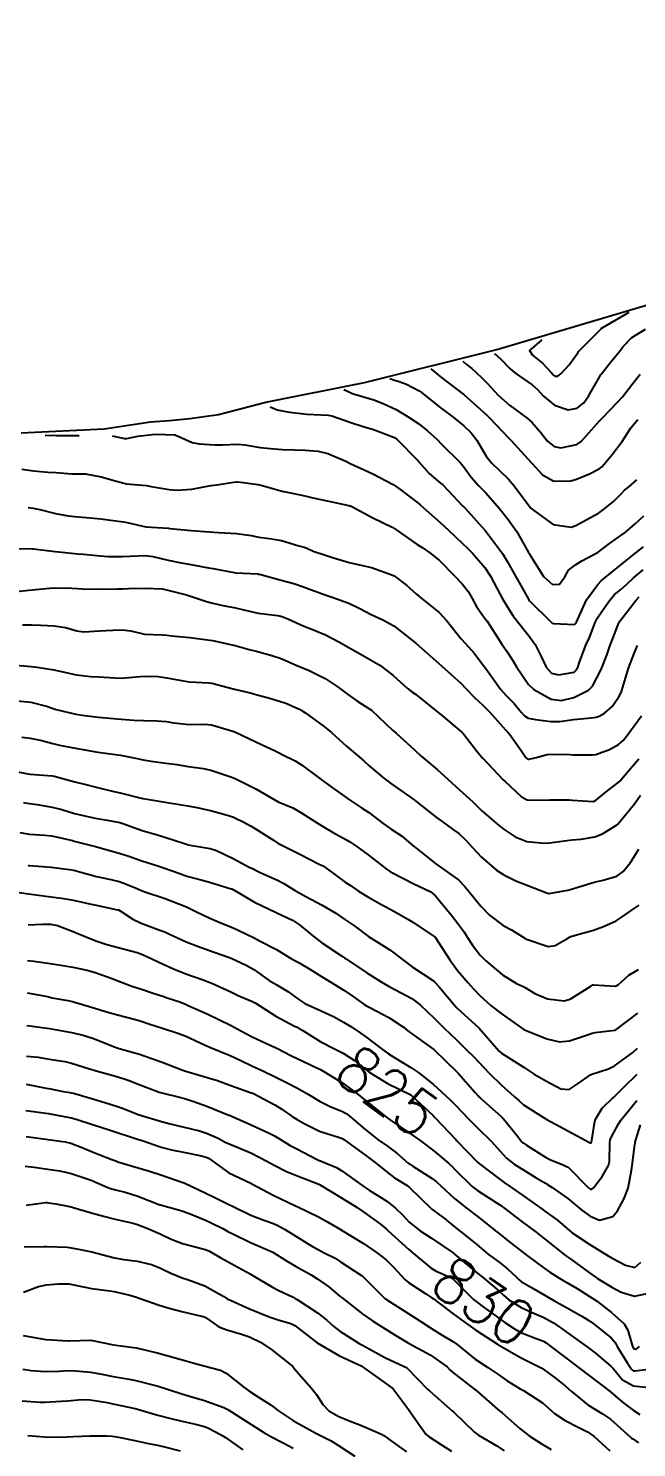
# Model space of a CAD drawing. Header units: metres. Extents: x 307586 to 320046, y 7427249 to 7434250.
# Drawn here: x 319662.3 to 319716, y 7429414.4 to 7429539.9 of the extents above; entities that cross this region are included whole.
import ezdxf
from ezdxf.enums import TextEntityAlignment as Align

# ---------------------------------------------------------------- set-up
doc = ezdxf.new("R2010")
doc.units = ezdxf.units.M
doc.header["$MEASUREMENT"] = 0
for name, color, linetype in [('Area', 45, 'Continuous'), ('Cotas', 45, 'Continuous'), ('Curvas de Nivel 1m', 11, 'Continuous'), ('Curvas de Nivel 5m', 15, 'Continuous')]:
    doc.layers.add(name, color=color, linetype=linetype)
doc.styles.add('Style-STANDARD', font='STANDARD.shx')

msp = doc.modelspace()

# ---------------------------------------------------------------- linework, layer by layer
at = {"layer": 'Area'}
msp.add_polyline3d([(319661.62, 7429504.12, 813.03), (319668.94, 7429504.48, 812.12), (319673.05, 7429505.1, 811.64), (319674.74, 7429505.21, 811.82), (319676.52, 7429505.4, 811.81), (319679.06, 7429505.76, 811.74), (319683.25, 7429506.86, 811.16), (319691.96, 7429508.6, 810.15), (319703.68, 7429511.49, 809.26), (319725.24, 7429517.89, 807.63), (319732.16, 7429519.89, 813.95), (319733.04, 7429520, 812.8), (319738.05, 7429521.46, 820.71), (319751.46, 7429525.53, 804.15), (319760.11, 7429528.09, 817.23), (319779.22, 7429533.35, 817.67), (319781.41, 7429533.84, 821.92), (319784.5, 7429534.85, 822.72), (319789.74, 7429536.24, 823.28), (319794.22, 7429537.66, 824.48), (319801.5, 7429539.91, 815.87)], dxfattribs=at)
at = {"layer": 'Curvas de Nivel 1m', "flags": 128}
for points, elevation in [([(319707.65, 7429512.35), (319706.57, 7429511.43), (319706.83, 7429511.01), (319707.71, 7429510.3), (319708.53, 7429509.4), (319708.66, 7429509.25), (319708.81, 7429509.15), (319709.05, 7429509.15), (319709.36, 7429509.39), (319710.07, 7429510.14), (319710.84, 7429511.22), (319710.9, 7429511.32), (319710.95, 7429511.38), (319712.86, 7429513.31), (319712.88, 7429513.33), (319712.9, 7429513.35), (319713.04, 7429513.44), (319715.36, 7429514.82)], 804), ([(319697.83, 7429509.79), (319698.16, 7429509.53), (319698.52, 7429509.23), (319698.81, 7429509), (319700.79, 7429507.5), (319702.77, 7429505.72), (319703.03, 7429505.47), (319704.74, 7429503.65), (319704.93, 7429503.45), (319706.71, 7429501.51), (319706.78, 7429501.43), (319707.72, 7429500.43), (319708.7, 7429499.85), (319710.2, 7429499.88), (319710.7, 7429500.03), (319711.87, 7429500.52), (319712.72, 7429500.94), (319712.95, 7429501.12), (319713.17, 7429501.35), (319713.86, 7429502.21), (319714.71, 7429503.33), (319714.72, 7429503.35), (319714.74, 7429503.38), (319715.51, 7429504.57), (319716.13, 7429505.32)], 807), ([(319700.65, 7429510.46), (319700.97, 7429510.21), (319701.46, 7429509.81), (319701.85, 7429509.48), (319702.35, 7429509.01), (319702.8, 7429508.52), (319703.78, 7429507.46), (319704.78, 7429506.59), (319706.35, 7429505.43), (319706.76, 7429505.08), (319707.52, 7429504.19), (319708.15, 7429503.41), (319708.74, 7429502.93), (319709.33, 7429502.8), (319710.74, 7429503.1), (319711.13, 7429503.37), (319712.76, 7429505.18), (319712.84, 7429505.27), (319712.9, 7429505.35), (319713.81, 7429506.3), (319714.79, 7429507.33), (319715.66, 7429508.47), (319716.34, 7429509.31)], 806), ([(319694.2, 7429508.93), (319694.52, 7429508.81), (319695.03, 7429508.68), (319695.69, 7429508.45), (319696.8, 7429507.85), (319696.97, 7429507.72), (319697.18, 7429507.54), (319698.77, 7429506.3), (319699.82, 7429505.51), (319700.76, 7429504.76), (319701.4, 7429504.14), (319701.89, 7429503.48), (319702.72, 7429502.07), (319703.2, 7429501.47), (319704.7, 7429500.03), (319705.21, 7429499.44), (319706.67, 7429497.47), (319706.69, 7429497.45), (319706.71, 7429497.43), (319708.65, 7429496.01), (319710.25, 7429495.78), (319710.65, 7429495.93), (319711.58, 7429496.45), (319712.67, 7429497.04), (319712.86, 7429497.16), (319713.11, 7429497.35), (319713.97, 7429498.05), (319714.69, 7429498.77), (319714.97, 7429499.05), (319715.31, 7429499.32), (319716.04, 7429499.98)], 808), ([(319690.13, 7429507.96), (319690.84, 7429507.64), (319690.89, 7429507.62), (319692.78, 7429507.05), (319693.62, 7429506.74), (319694.77, 7429506.19), (319695.82, 7429505.56), (319696.76, 7429504.92), (319697.53, 7429504.32), (319698.39, 7429503.53), (319698.74, 7429503.16), (319700.42, 7429501.5), (319700.71, 7429501.15), (319701.41, 7429500.2), (319702.05, 7429499.48), (319702.38, 7429499.16), (319702.69, 7429498.84), (319703.87, 7429497.46), (319704.66, 7429496.48), (319705.41, 7429495.44), (319706.45, 7429493.61), (319706.55, 7429493.43), (319706.62, 7429493.31), (319707.8, 7429491.41), (319708.59, 7429490.73), (319709.22, 7429490.76), (319709.69, 7429491.39), (319710.02, 7429491.97), (319710.61, 7429492.46), (319711.18, 7429492.8), (319712.24, 7429493.36), (319712.63, 7429493.59), (319713.63, 7429494.34), (319714.64, 7429495.06), (319715.01, 7429495.33), (319715.9, 7429496.08), (319716.67, 7429496.79)], 809), ([(319663.74, 7429503.94), (319664.74, 7429503.89), (319664.78, 7429503.89), (319666.74, 7429503.91)], 811), ([(319669.66, 7429503.87), (319670.74, 7429503.63), (319670.96, 7429503.63), (319671.93, 7429503.84), (319673.49, 7429504.01), (319675.19, 7429503.95), (319675.56, 7429503.8), (319676.74, 7429503.27), (319677.34, 7429503.17), (319678.73, 7429503.07), (319679.42, 7429503.07), (319680.73, 7429503.14), (319681.39, 7429503.07), (319682.73, 7429502.84), (319683.67, 7429502.76), (319684.73, 7429502.67), (319685.78, 7429502.63), (319686.73, 7429502.61), (319687.87, 7429502.51), (319688.72, 7429502.3), (319690.31, 7429501.62), (319690.71, 7429501.41), (319691.95, 7429500.85), (319692.7, 7429500.52), (319694.49, 7429499.57), (319694.69, 7429499.44), (319695.1, 7429499.15), (319696.68, 7429497.95), (319696.9, 7429497.77), (319697.16, 7429497.54), (319698.65, 7429496.2), (319699.39, 7429495.51), (319700.63, 7429494.35), (319701.07, 7429493.93), (319701.51, 7429493.49), (319702.6, 7429492.22), (319703.11, 7429491.46), (319703.7, 7429490.34), (319704.16, 7429489.45), (319704.57, 7429488.76), (319705.09, 7429487.97), (319705.49, 7429487.44), (319706.53, 7429486.16), (319707.07, 7429485.41), (319707.58, 7429484.34), (319708.02, 7429483.4), (319708.5, 7429482.88), (319709.16, 7429482.73), (319710.5, 7429482.96), (319710.72, 7429483.16), (319710.83, 7429483.38), (319710.99, 7429483.86), (319711.55, 7429485.36), (319711.85, 7429486.04), (319712.36, 7429487.35), (319712.56, 7429487.76), (319713.21, 7429488.7), (319713.65, 7429489.34), (319714.08, 7429489.83), (319714.59, 7429490.24), (319715.17, 7429490.74), (319715.74, 7429491.31), (319716.61, 7429492.01)], 811), ([(319661.66, 7429500.93), (319662.7, 7429500.78), (319663.98, 7429500.66), (319664.7, 7429500.61), (319666.09, 7429500.52), (319666.7, 7429500.52), (319667.3, 7429500.5), (319668.7, 7429500.25), (319670.03, 7429499.87), (319670.69, 7429499.68), (319670.92, 7429499.63), (319672.69, 7429499.46), (319673.12, 7429499.4), (319674.69, 7429499.13), (319675.42, 7429499.07), (319676.69, 7429499.15), (319678.38, 7429499.46), (319678.69, 7429499.51), (319678.91, 7429499.54), (319680.21, 7429499.74), (319680.63, 7429499.81), (319680.69, 7429499.8), (319680.75, 7429499.8), (319681.26, 7429499.73), (319682.53, 7429499.55), (319682.69, 7429499.52), (319682.93, 7429499.46), (319684.69, 7429498.97), (319685.58, 7429498.79), (319686.68, 7429498.56), (319687.4, 7429498.38), (319688.68, 7429498.12), (319690.59, 7429497.7), (319690.67, 7429497.68), (319690.72, 7429497.67), (319690.84, 7429497.62), (319692.66, 7429496.64), (319694.47, 7429495.75), (319694.64, 7429495.64), (319694.75, 7429495.57), (319696.63, 7429494.26), (319697.06, 7429493.98), (319697.75, 7429493.53), (319698.61, 7429492.85), (319699.91, 7429491.51), (319700.59, 7429490.77), (319701.16, 7429490.07), (319701.48, 7429489.49), (319701.86, 7429488.77), (319702.56, 7429487.81), (319702.8, 7429487.47), (319703.28, 7429486.73), (319704.1, 7429485.45), (319704.52, 7429484.84), (319705.07, 7429484), (319705.42, 7429483.44), (319706.48, 7429481.88), (319706.95, 7429481.42), (319708.46, 7429480.58), (319709.38, 7429480.47), (319710.47, 7429480.72), (319711.78, 7429481.36), (319712.13, 7429481.71), (319712.49, 7429482.39), (319712.82, 7429483.03), (319712.96, 7429483.35), (319713.39, 7429484.47), (319713.7, 7429485.34), (319713.93, 7429485.94), (319714.47, 7429487.33), (319714.5, 7429487.38), (319714.55, 7429487.46), (319715.96, 7429489.31), (319716.26, 7429489.63)], 812), ([(319662.24, 7429497.54), (319662.66, 7429497.46), (319663.26, 7429497.35), (319664.65, 7429497), (319665.78, 7429496.79), (319666.65, 7429496.7), (319667.38, 7429496.63), (319668.65, 7429496.52), (319670.18, 7429496.33), (319670.65, 7429496.25), (319670.98, 7429496.19), (319672.64, 7429495.83), (319674.64, 7429495.69), (319674.77, 7429495.68), (319676.64, 7429495.5), (319678.27, 7429495.39), (319678.64, 7429495.35), (319679.09, 7429495.31), (319680.64, 7429495.24), (319681.96, 7429495.04), (319682.63, 7429494.91), (319683.56, 7429494.78), (319684.63, 7429494.6), (319686.16, 7429494.14), (319686.63, 7429494.01), (319686.88, 7429493.92), (319687.44, 7429493.66), (319688.62, 7429493.27), (319689.15, 7429493.1), (319690.61, 7429492.66), (319691.8, 7429492.4), (319692.6, 7429492.22), (319694.39, 7429491.57), (319694.59, 7429491.47), (319695.69, 7429490.67), (319696.58, 7429489.87), (319696.75, 7429489.71), (319696.96, 7429489.54), (319698.56, 7429488.23), (319699.24, 7429487.51), (319700.53, 7429485.92), (319700.9, 7429485.49), (319701.66, 7429484.63), (319702.5, 7429483.56), (319702.56, 7429483.47), (319702.69, 7429483.28), (319703.99, 7429481.45), (319704.47, 7429480.92), (319705.2, 7429480.18), (319705.82, 7429479.43), (319706.11, 7429479.09), (319706.45, 7429478.88), (319707.08, 7429478.78), (319708.45, 7429478.61), (319709.25, 7429478.59), (319710.45, 7429478.78), (319712.02, 7429478.93), (319712.45, 7429478.97), (319712.73, 7429479.06), (319713.18, 7429479.34), (319713.87, 7429479.93), (319714.47, 7429480.78), (319714.66, 7429481.15), (319714.72, 7429481.33), (319714.8, 7429481.64), (319715.32, 7429483.32), (319715.82, 7429484.61), (319716.1, 7429485.31)], 813), ([(319660.69, 7429493.91), (319662.62, 7429493.88), (319662.7, 7429493.87), (319664.62, 7429493.65), (319664.93, 7429493.62), (319666.62, 7429493.44), (319667.12, 7429493.39), (319668.61, 7429493.24), (319669.3, 7429493.19), (319670.61, 7429493.19), (319671.23, 7429493.23), (319672.61, 7429493.27), (319673.26, 7429493.18), (319674.61, 7429492.87), (319675.77, 7429492.64), (319676.6, 7429492.48), (319678.17, 7429492.2), (319678.6, 7429492.12), (319680.59, 7429491.74), (319682.53, 7429491.65), (319682.59, 7429491.64), (319682.68, 7429491.62), (319684.59, 7429491.11), (319685.72, 7429490.81), (319686.58, 7429490.52), (319687.2, 7429490.28), (319688.57, 7429489.78), (319689.01, 7429489.64), (319690.57, 7429489.07), (319691.55, 7429488.59), (319692.56, 7429488.05), (319693.59, 7429487.58), (319694.55, 7429487.07), (319696.52, 7429485.54), (319698.51, 7429483.77), (319698.79, 7429483.52), (319700.48, 7429481.98), (319700.96, 7429481.49), (319701.7, 7429480.72), (319702.46, 7429480.01), (319703.01, 7429479.46), (319704.44, 7429477.87), (319704.64, 7429477.65), (319704.82, 7429477.44), (319705.82, 7429476.02), (319706.22, 7429475.42), (319706.31, 7429475.33), (319706.4, 7429475.28), (319706.54, 7429475.28), (319707.14, 7429475.41), (319708.12, 7429475.69), (319708.41, 7429475.72), (319710.12, 7429475.67), (319710.41, 7429475.66), (319712.12, 7429475.64), (319712.41, 7429475.69), (319713.64, 7429476.12), (319714.42, 7429476.55), (319714.83, 7429476.93), (319715.16, 7429477.32), (319716.45, 7429479.1)], 814), ([(319661.72, 7429487.14), (319662.53, 7429487.14), (319663.36, 7429487.12), (319664.53, 7429487.06), (319665.54, 7429486.92), (319666.53, 7429486.63), (319667.16, 7429486.53), (319668.53, 7429486.61), (319669.71, 7429486.69), (319670.53, 7429486.72), (319671.3, 7429486.61), (319672.53, 7429486.33), (319674.08, 7429486.26), (319674.53, 7429486.23), (319674.91, 7429486.19), (319676.53, 7429486.04), (319678.52, 7429485.76), (319680.52, 7429485.32), (319681.78, 7429484.98), (319682.51, 7429484.79), (319683.77, 7429484.44), (319684.51, 7429484.2), (319684.87, 7429484.05), (319685.73, 7429483.67), (319686.5, 7429483.35), (319687.02, 7429483.13), (319688.48, 7429482.39), (319689.65, 7429481.63), (319690.47, 7429481.02), (319691.29, 7429480.44), (319692.45, 7429479.7), (319692.6, 7429479.59), (319694.44, 7429477.84), (319694.58, 7429477.72), (319694.78, 7429477.56), (319696.41, 7429476.07), (319696.98, 7429475.53), (319698.39, 7429474.34), (319699.35, 7429473.51), (319700.37, 7429472.56), (319701.54, 7429471.48), (319701.96, 7429471.08), (319702.35, 7429470.71), (319703.79, 7429469.46), (319704.33, 7429469.04), (319705.28, 7429468.39), (319706.32, 7429467.98), (319707.88, 7429467.84), (319708.32, 7429467.87), (319709.66, 7429468.05), (319710.32, 7429468.12), (319711.14, 7429468.19), (319712.32, 7429468.39), (319713, 7429468.67), (319714.1, 7429469.33), (319714.25, 7429469.42), (319714.33, 7429469.49), (319715.84, 7429471.31), (319716.37, 7429472.08)], 816), ([(319660.86, 7429483.61), (319662.5, 7429483.47), (319663.03, 7429483.41), (319664.49, 7429483.17), (319665.43, 7429482.97), (319666.49, 7429482.74), (319667.78, 7429482.59), (319668.48, 7429482.56), (319669.89, 7429482.46), (319670.48, 7429482.44), (319671.77, 7429482.56), (319672.48, 7429482.61), (319673.73, 7429482.57), (319674.48, 7429482.47), (319676.1, 7429482.16), (319676.48, 7429482.12), (319678.21, 7429482.03), (319678.48, 7429481.99), (319679.35, 7429481.75), (319680.47, 7429481.46), (319681.87, 7429481.12), (319682.47, 7429480.97), (319683.47, 7429480.69), (319684.46, 7429480.41), (319685, 7429480.22), (319686.27, 7429479.66), (319686.39, 7429479.6), (319686.45, 7429479.55), (319686.77, 7429479.34), (319688.44, 7429478.13), (319689.05, 7429477.63), (319690.41, 7429476.39), (319691.32, 7429475.61), (319691.91, 7429475.11), (319692.39, 7429474.68), (319693.69, 7429473.58), (319694.38, 7429473.06), (319695.94, 7429471.96), (319696.35, 7429471.66), (319696.51, 7429471.54), (319698.34, 7429470.11), (319699.16, 7429469.51), (319699.85, 7429469.02), (319700.32, 7429468.68), (319700.94, 7429468.11), (319701.49, 7429467.48), (319702.3, 7429466.59), (319703.65, 7429465.46), (319704.28, 7429465.04), (319705.35, 7429464.51), (319706.27, 7429464.15), (319708.16, 7429463.4), (319708.26, 7429463.37), (319708.29, 7429463.37), (319708.45, 7429463.4), (319709.96, 7429463.69), (319710.27, 7429463.76), (319710.83, 7429463.94), (319712.27, 7429464.38), (319713.06, 7429464.56), (319714.28, 7429464.92), (319714.84, 7429465.32), (319715.49, 7429466.12), (319716.21, 7429467.3)], 817), ([(319660.96, 7429480.47), (319662.46, 7429480.3), (319663.86, 7429479.94), (319664.45, 7429479.74), (319664.71, 7429479.66), (319666.44, 7429479.24), (319667.22, 7429479.12), (319668.44, 7429478.98), (319669.42, 7429478.88), (319670.44, 7429478.8), (319671.56, 7429478.72), (319672.44, 7429478.68), (319673.6, 7429478.65), (319674.43, 7429478.59), (319675.11, 7429478.48), (319676.44, 7429478.32), (319677.86, 7429478.35), (319678.44, 7429478.29), (319680.33, 7429477.74), (319680.43, 7429477.7), (319680.5, 7429477.68), (319682.42, 7429476.77), (319684.14, 7429475.96), (319684.41, 7429475.83), (319684.7, 7429475.69), (319685.84, 7429475.11), (319686.39, 7429474.77), (319687.89, 7429473.64), (319688.38, 7429473.29), (319689.53, 7429472.46), (319690.36, 7429471.88), (319690.73, 7429471.61), (319691.71, 7429470.97), (319692.34, 7429470.56), (319693.62, 7429469.58), (319694.02, 7429469.27), (319694.33, 7429469.08), (319695.25, 7429468.48), (319696.31, 7429467.58), (319696.34, 7429467.56), (319696.37, 7429467.54), (319698.29, 7429466.02), (319698.98, 7429465.51), (319700.27, 7429464.59), (319700.82, 7429464.04), (319701.24, 7429463.49), (319702.24, 7429462.25), (319703.01, 7429461.46), (319704.22, 7429460.56), (319704.96, 7429460.18), (319706.14, 7429459.42), (319706.19, 7429459.39), (319706.21, 7429459.38), (319706.28, 7429459.35), (319708.21, 7429458.7), (319708.82, 7429458.78), (319709.87, 7429459.38), (319710.08, 7429459.51), (319710.21, 7429459.58), (319710.5, 7429459.66), (319712.22, 7429460.15), (319713.1, 7429460.46), (319714.23, 7429460.97), (319714.76, 7429461.32), (319715.62, 7429461.93), (319716.25, 7429462.35)], 818), ([(319661.66, 7429477.2), (319662.41, 7429477.12), (319663.43, 7429476.92), (319664.41, 7429476.65), (319664.99, 7429476.5), (319666.41, 7429476.24), (319668.4, 7429475.88), (319670.4, 7429475.62), (319671.88, 7429475.32), (319672.4, 7429475.21), (319673.12, 7429475.1), (319674.39, 7429474.92), (319675.38, 7429474.78), (319676.39, 7429474.63), (319677.73, 7429474.43), (319678.39, 7429474.29), (319680.07, 7429473.74), (319680.38, 7429473.62), (319680.59, 7429473.53), (319682.37, 7429472.64), (319683.98, 7429471.69), (319684.35, 7429471.5), (319685.62, 7429470.95), (319686.34, 7429470.56), (319687.72, 7429469.65), (319688.33, 7429469.27), (319689.14, 7429468.82), (319690.32, 7429468.16), (319690.66, 7429467.96), (319691.19, 7429467.61), (319692.3, 7429466.79), (319693.89, 7429465.57), (319694.28, 7429465.31), (319695.42, 7429464.7), (319696.27, 7429464.28), (319697.84, 7429463.52), (319698.26, 7429463.19), (319699.64, 7429461.51), (319700.23, 7429460.72), (319700.74, 7429460.01), (319701.09, 7429459.49), (319701.53, 7429458.81), (319702.2, 7429457.94), (319702.67, 7429457.47), (319704.17, 7429456.2), (319705.4, 7429455.43), (319705.93, 7429455.19), (319706.16, 7429455.07), (319707.04, 7429454.53), (319708.15, 7429454.06), (319709.63, 7429453.9), (319710.15, 7429454.04), (319711.98, 7429455.18), (319712.16, 7429455.29), (319712.21, 7429455.3), (319714.16, 7429455.2), (319714.43, 7429455.33), (319715.33, 7429456.16), (319716.18, 7429456.65)], 819), ([(319661.81, 7429471.42), (319662.35, 7429471.35), (319663.04, 7429471.25), (319664.34, 7429471.03), (319665.22, 7429470.8), (319666.34, 7429470.46), (319668.16, 7429470.05), (319668.33, 7429470.02), (319669.22, 7429469.87), (319670.33, 7429469.66), (319670.61, 7429469.57), (319672.32, 7429468.97), (319673.54, 7429468.59), (319674.31, 7429468.36), (319676.13, 7429467.78), (319676.26, 7429467.74), (319676.3, 7429467.72), (319676.38, 7429467.7), (319678.31, 7429467.37), (319678.87, 7429467.19), (319680.29, 7429466.51), (319681.77, 7429465.72), (319682.12, 7429465.55), (319682.28, 7429465.47), (319682.73, 7429465.25), (319684.27, 7429464.56), (319684.84, 7429464.26), (319685.79, 7429463.67), (319686.26, 7429463.4), (319686.79, 7429463.12), (319688.24, 7429462.36), (319689.43, 7429461.63), (319690.23, 7429461.08), (319691.1, 7429460.48), (319692.21, 7429459.67), (319692.32, 7429459.59), (319694.2, 7429458.39), (319694.69, 7429458.06), (319695.33, 7429457.55), (319696.18, 7429456.9), (319697.98, 7429455.71), (319698.16, 7429455.57), (319698.22, 7429455.52), (319698.53, 7429455.15), (319699.92, 7429453.5), (319700.14, 7429453.28), (319702.11, 7429451.47), (319703.88, 7429449.45), (319704.09, 7429449.27), (319705.21, 7429448.56), (319706.08, 7429447.98), (319706.98, 7429447.41), (319708.06, 7429446.79), (319709.34, 7429446.1), (319710.05, 7429446.04), (319710.86, 7429446.57), (319711.95, 7429447.35), (319712.07, 7429447.41), (319713.53, 7429447.88), (319714.08, 7429448.15), (319715.68, 7429449.31), (319716.1, 7429449.7)], 821), ([(319661.5, 7429468.78), (319662.31, 7429468.63), (319663.71, 7429468.54), (319664.31, 7429468.47), (319666.15, 7429468.06), (319666.3, 7429468.02), (319666.77, 7429467.9), (319668.3, 7429467.5), (319668.8, 7429467.37), (319670.29, 7429466.94), (319671.12, 7429466.68), (319672.29, 7429466.28), (319673.69, 7429465.82), (319674.28, 7429465.62), (319675.63, 7429465.14), (319676.27, 7429464.93), (319677.42, 7429464.61), (319678.27, 7429464.38), (319680.19, 7429463.81), (319680.26, 7429463.79), (319680.3, 7429463.77), (319680.37, 7429463.74), (319682.25, 7429462.61), (319684.15, 7429461.69), (319684.23, 7429461.66), (319685.59, 7429461.03), (319686.22, 7429460.62), (319687.39, 7429459.65), (319688.21, 7429459.01), (319690.01, 7429457.8), (319690.19, 7429457.69), (319690.23, 7429457.66), (319690.29, 7429457.62), (319692.17, 7429456.37), (319693.43, 7429455.58), (319694.16, 7429455.15), (319695.2, 7429454.6), (319696.15, 7429454.09), (319696.88, 7429453.53), (319698.13, 7429452.34), (319698.99, 7429451.51), (319700.1, 7429450.43), (319700.56, 7429449.96), (319701.05, 7429449.49), (319701.59, 7429448.98), (319702.08, 7429448.46), (319703.03, 7429447.46), (319704.06, 7429446.45), (319705.2, 7429445.43), (319705.64, 7429445.03), (319706.04, 7429444.68), (319707.95, 7429443.47), (319708.02, 7429443.43), (319708.04, 7429443.42), (319708.09, 7429443.4), (319710.01, 7429442.37), (319711.85, 7429441.35), (319711.99, 7429441.3), (319712.02, 7429441.32), (319712.03, 7429441.35), (319712.29, 7429443.08), (319712.36, 7429443.35), (319712.97, 7429444.4), (319713.96, 7429445.33), (319714.01, 7429445.37), (319714.04, 7429445.39), (319715.01, 7429446.36), (319716, 7429447.3), (319716.07, 7429447.37)], 822), ([(319662.22, 7429465.89), (319662.28, 7429465.87), (319662.36, 7429465.87), (319664.28, 7429465.72), (319665.9, 7429465.52), (319666.28, 7429465.44), (319666.9, 7429465.27), (319668.27, 7429464.88), (319669.53, 7429464.61), (319670.27, 7429464.44), (319670.7, 7429464.29), (319671.78, 7429463.84), (319672.26, 7429463.64), (319672.55, 7429463.54), (319674.25, 7429462.96), (319675.55, 7429462.48), (319676.24, 7429462.19), (319677.11, 7429461.77), (319678.23, 7429461.22), (319679.13, 7429460.84), (319680.22, 7429460.41), (319680.68, 7429460.2), (319681.66, 7429459.72), (319682.04, 7429459.54), (319682.21, 7429459.46), (319682.75, 7429459.16), (319684.2, 7429458.42), (319684.66, 7429458.14), (319685.42, 7429457.67), (319686.19, 7429457.25), (319687.13, 7429456.7), (319688.17, 7429456.05), (319688.85, 7429455.63), (319690.15, 7429454.82), (319690.88, 7429454.34), (319691.92, 7429453.59), (319692.14, 7429453.44), (319692.43, 7429453.29), (319694.13, 7429452.41), (319695.42, 7429451.55), (319695.8, 7429451.24), (319696.11, 7429451), (319697.9, 7429449.72), (319698.09, 7429449.57), (319698.15, 7429449.52), (319700.07, 7429447.66), (319700.16, 7429447.58), (319700.24, 7429447.5), (319701.75, 7429445.78), (319702.02, 7429445.47), (319702.04, 7429445.44), (319702.25, 7429445.26), (319704.03, 7429443.7), (319704.15, 7429443.58), (319704.26, 7429443.45), (319705.4, 7429442.03), (319705.89, 7429441.42), (319705.94, 7429441.37), (319705.99, 7429441.32), (319706.29, 7429441.12), (319707.98, 7429440.05), (319708.41, 7429439.83), (319709.52, 7429439.38), (319709.84, 7429439.24), (319709.97, 7429439.16), (319711.77, 7429437.35), (319711.95, 7429437.22), (319712.08, 7429437.22), (319712.23, 7429437.35), (319712.97, 7429438.34), (319713.55, 7429439.33), (319713.63, 7429439.68), (319713.65, 7429441.33), (319713.7, 7429441.63), (319714.01, 7429442.24), (319714.39, 7429442.95), (319714.63, 7429443.32), (319716.04, 7429445.06)], 823), ([(319660.65, 7429463.58), (319662.25, 7429463.34), (319662.94, 7429463.25), (319664.25, 7429463.09), (319665.19, 7429462.97), (319666.25, 7429462.79), (319667.64, 7429462.48), (319668.24, 7429462.35), (319670.14, 7429461.95), (319670.23, 7429461.93), (319670.36, 7429461.86), (319671.49, 7429461.1), (319672.22, 7429460.76), (319673.88, 7429460.15), (319674.22, 7429460.02), (319674.36, 7429459.96), (319674.67, 7429459.8), (319676.2, 7429459.1), (319677.28, 7429458.68), (319678.19, 7429458.36), (319679.94, 7429457.74), (319680.18, 7429457.65), (319681.51, 7429457.05), (319682.18, 7429456.66), (319683.53, 7429455.7), (319684.16, 7429455.32), (319685.2, 7429454.72), (319686.15, 7429454), (319686.68, 7429453.65), (319688.13, 7429453.01), (319689.3, 7429452.46), (319690.12, 7429452), (319690.75, 7429451.61), (319691.58, 7429451.07), (319692.1, 7429450.71), (319693.57, 7429449.58), (319694.09, 7429449.2), (319695.1, 7429448.57), (319696.08, 7429447.99), (319696.76, 7429447.53), (319698.06, 7429446.49), (319699.14, 7429445.5), (319699.6, 7429445.06), (319700.03, 7429444.62), (319701.13, 7429443.48), (319702.01, 7429442.58), (319703.16, 7429441.46), (319703.98, 7429440.57), (319704.52, 7429439.98), (319705.2, 7429439.43), (319705.68, 7429439.14), (319705.97, 7429438.96), (319707.14, 7429438.23), (319707.96, 7429437.75), (319708.18, 7429437.62), (319708.56, 7429437.39), (319709.94, 7429436.39), (319711.19, 7429435.36), (319711.92, 7429434.83), (319712.76, 7429434.49), (319713.92, 7429434.8), (319714.34, 7429435.32), (319714.91, 7429436.34), (319715.27, 7429437.31), (319715.58, 7429438.92), (319715.64, 7429439.31), (319715.87, 7429441.18), (319715.89, 7429441.3), (319715.91, 7429441.38), (319716, 7429441.68), (319716.38, 7429442.93)], 824), ([(319662.18, 7429457.45), (319662.73, 7429457.39), (319664.18, 7429457.2), (319665.29, 7429457.02), (319666.17, 7429456.87), (319667.45, 7429456.61), (319668.17, 7429456.4), (319669.65, 7429455.87), (319670.16, 7429455.67), (319671.49, 7429455.17), (319672.15, 7429454.94), (319673.45, 7429454.52), (319674.15, 7429454.29), (319674.51, 7429454.16), (319675.63, 7429453.79), (319676.14, 7429453.6), (319676.45, 7429453.46), (319678.13, 7429452.7), (319680.11, 7429451.74), (319681.41, 7429451.03), (319682.1, 7429450.66), (319684, 7429449.79), (319684.09, 7429449.75), (319684.13, 7429449.73), (319684.21, 7429449.69), (319685.47, 7429449.06), (319686.08, 7429448.77), (319687.76, 7429447.96), (319688.07, 7429447.8), (319688.38, 7429447.64), (319690.06, 7429446.6), (319691.4, 7429445.6), (319691.76, 7429445.32), (319692.04, 7429445.1), (319693.93, 7429443.57), (319694.02, 7429443.5), (319694.26, 7429443.33), (319696, 7429442.14), (319696.88, 7429441.53), (319697.98, 7429440.71), (319698.64, 7429440.17), (319699.42, 7429439.5), (319699.71, 7429439.23), (319699.97, 7429438.98), (319701.5, 7429437.47), (319701.95, 7429437.12), (319702.88, 7429436.52), (319703.93, 7429435.85), (319704.5, 7429435.44), (319705.3, 7429434.81), (319705.91, 7429434.35), (319707.16, 7429433.41), (319707.89, 7429432.83), (319709.74, 7429431.37), (319709.82, 7429431.31), (319709.87, 7429431.27), (319710.21, 7429431.03), (319711.86, 7429429.82), (319712.56, 7429429.34), (319713.85, 7429428.57), (319714.65, 7429428.12), (319715.84, 7429427.76), (319717.09, 7429428.04)], 826), ([(319662.15, 7429454.59), (319663.79, 7429454.3), (319664.15, 7429454.2), (319664.36, 7429454.15), (319665.75, 7429453.91), (319666.14, 7429453.84), (319666.23, 7429453.81), (319668.13, 7429453.23), (319669.06, 7429452.94), (319670.12, 7429452.65), (319671.72, 7429452.24), (319672.12, 7429452.12), (319672.98, 7429451.82), (319674.11, 7429451.46), (319675.39, 7429451.07), (319676.1, 7429450.8), (319677.88, 7429449.98), (319678.09, 7429449.87), (319678.36, 7429449.76), (319680.08, 7429449.05), (319680.98, 7429448.63), (319682.08, 7429448.11), (319682.97, 7429447.7), (319684.07, 7429447.17), (319685.07, 7429446.66), (319686.05, 7429446.16), (319686.94, 7429445.65), (319688.04, 7429444.98), (319688.93, 7429444.53), (319690.03, 7429444.1), (319690.34, 7429443.92), (319690.76, 7429443.6), (319692.01, 7429442.54), (319693.18, 7429441.58), (319693.99, 7429441.02), (319694.84, 7429440.41), (319695.83, 7429439.54), (319695.91, 7429439.48), (319695.97, 7429439.44), (319696.25, 7429439.26), (319697.96, 7429438.17), (319698.32, 7429437.88), (319698.71, 7429437.51), (319699.94, 7429436.41), (319701.09, 7429435.48), (319701.92, 7429434.84), (319703.67, 7429433.45), (319703.9, 7429433.27), (319704.7, 7429432.63), (319705.88, 7429431.71), (319706.26, 7429431.42), (319707.86, 7429430.23), (319708.35, 7429429.88), (319709.14, 7429429.38), (319709.59, 7429429.12), (319709.85, 7429428.97), (319710.78, 7429428.43), (319711.84, 7429427.77), (319712.47, 7429427.34), (319713.82, 7429426.31), (319714.94, 7429425.31), (319715.26, 7429424.77), (319715.65, 7429423.3), (319715.78, 7429423.1), (319716, 7429423.08), (319716.28, 7429423.3)], 827), ([(319662.11, 7429451.71), (319662.37, 7429451.69), (319664.11, 7429451.45), (319665.41, 7429451.21), (319666.1, 7429451.08), (319667.17, 7429450.82), (319668.1, 7429450.53), (319669.78, 7429449.86), (319670.09, 7429449.74), (319670.27, 7429449.68), (319672.08, 7429449.16), (319673.07, 7429448.83), (319674.07, 7429448.46), (319675.83, 7429447.78), (319676, 7429447.72), (319676.06, 7429447.7), (319676.17, 7429447.67), (319678.06, 7429447.11), (319678.98, 7429446.83), (319680.05, 7429446.44), (319680.56, 7429446.24), (319682.04, 7429445.73), (319682.09, 7429445.71), (319684.03, 7429444.69), (319684.65, 7429444.3), (319685.57, 7429443.67), (319686.02, 7429443.38), (319686.64, 7429443.03), (319688, 7429442.37), (319689.84, 7429441.77), (319689.99, 7429441.71), (319690.14, 7429441.61), (319691.98, 7429440.28), (319692.92, 7429439.58), (319693.96, 7429438.74), (319694.63, 7429438.23), (319695.73, 7429437.54), (319695.95, 7429437.37), (319697.87, 7429435.52), (319697.92, 7429435.47), (319699.03, 7429434.62), (319699.91, 7429433.94), (319700.47, 7429433.48), (319701.89, 7429432.32), (319702.93, 7429431.46), (319703.87, 7429430.76), (319704.61, 7429430.19), (319705.42, 7429429.43), (319705.64, 7429429.21), (319705.85, 7429429.04), (319706.72, 7429428.53), (319707.84, 7429427.89), (319708.15, 7429427.71), (319708.71, 7429427.39), (319709.82, 7429426.76), (319711.18, 7429425.99), (319711.81, 7429425.62), (319712.2, 7429425.35), (319713.79, 7429424.07), (319714.12, 7429423.66), (319714.31, 7429423.32), (319715.22, 7429421.85), (319715.58, 7429421.3), (319715.66, 7429421.21), (319715.75, 7429421.16), (319715.9, 7429421.15), (319716.83, 7429421.29)], 828), ([(319662.08, 7429449), (319663.13, 7429448.89), (319664.08, 7429448.74), (319665.47, 7429448.51), (319666.07, 7429448.37), (319667.65, 7429447.88), (319668.06, 7429447.76), (319668.23, 7429447.7), (319670.06, 7429447.19), (319671.08, 7429446.87), (319672.05, 7429446.5), (319673.82, 7429445.81), (319674.04, 7429445.74), (319675.61, 7429445.36), (319676.04, 7429445.24), (319676.8, 7429445.01), (319678.03, 7429444.56), (319679.98, 7429443.78), (319680.02, 7429443.77), (319680.04, 7429443.76), (319680.09, 7429443.74), (319682.01, 7429442.9), (319683.48, 7429442.22), (319684, 7429441.96), (319684.46, 7429441.68), (319685.41, 7429441.1), (319685.98, 7429440.79), (319687.72, 7429439.89), (319687.97, 7429439.77), (319688.07, 7429439.73), (319688.28, 7429439.64), (319689.48, 7429439.13), (319689.97, 7429438.85), (319691.72, 7429437.59), (319691.95, 7429437.42), (319692.39, 7429437.14), (319693.93, 7429436.16), (319694.72, 7429435.56), (319695.32, 7429434.96), (319695.91, 7429434.32), (319696.88, 7429433.53), (319697.89, 7429432.89), (319699.71, 7429431.66), (319699.87, 7429431.54), (319699.93, 7429431.49), (319701.86, 7429429.87), (319702.36, 7429429.46), (319703.84, 7429428.23), (319704.25, 7429427.86), (319704.74, 7429427.44), (319705.82, 7429426.75), (319707, 7429426.23), (319707.81, 7429425.88), (319708.69, 7429425.39), (319709.36, 7429424.94), (319709.8, 7429424.61), (319711.57, 7429423.35), (319711.78, 7429423.2), (319712.39, 7429422.73), (319713.76, 7429421.58), (319713.97, 7429421.33), (319714.79, 7429420.36), (319715.74, 7429419.84), (319717.38, 7429419.64)], 829), ([(319662.03, 7429444.18), (319664.02, 7429443.93), (319666.02, 7429443.55), (319666.48, 7429443.43), (319668.01, 7429442.93), (319669.39, 7429442.47), (319670, 7429442.27), (319671.38, 7429441.84), (319671.99, 7429441.63), (319672.3, 7429441.52), (319673.98, 7429440.93), (319674.89, 7429440.7), (319675.98, 7429440.49), (319677.57, 7429440.17), (319677.98, 7429440.07), (319678.18, 7429439.96), (319678.46, 7429439.75), (319679.96, 7429438.67), (319681.91, 7429437.76), (319681.95, 7429437.74), (319682.01, 7429437.71), (319683.94, 7429436.66), (319685.82, 7429435.77), (319685.92, 7429435.72), (319686.06, 7429435.66), (319687.91, 7429434.77), (319688.65, 7429434.36), (319689.9, 7429433.64), (319689.95, 7429433.61), (319691.89, 7429432.42), (319693.12, 7429431.58), (319693.87, 7429430.98), (319694.58, 7429430.28), (319695.24, 7429429.55), (319695.54, 7429429.23), (319695.85, 7429428.98), (319697.4, 7429427.96), (319697.83, 7429427.68), (319697.93, 7429427.62), (319698.07, 7429427.52), (319699.81, 7429426.2), (319700.78, 7429425.48), (319701.8, 7429424.76), (319703.72, 7429423.51), (319703.78, 7429423.47), (319703.82, 7429423.45), (319705.77, 7429422.33), (319707.64, 7429421.4), (319707.75, 7429421.34), (319708.87, 7429420.51), (319709.74, 7429419.81), (319710.23, 7429419.37), (319711.72, 7429418.15), (319713.01, 7429417.34), (319713.71, 7429416.87), (319715.5, 7429415.3), (319715.59, 7429415.21), (319715.68, 7429415.14), (319716.18, 7429414.79)], 831), ([(319662.05, 7429441.89), (319663.99, 7429441.63), (319665.51, 7429441.42), (319665.99, 7429441.31), (319666.93, 7429440.94), (319667.98, 7429440.5), (319668.42, 7429440.32), (319669.62, 7429439.86), (319669.97, 7429439.72), (319670.16, 7429439.66), (319671.96, 7429439.11), (319672.95, 7429438.82), (319673.95, 7429438.5), (319675.9, 7429437.82), (319675.94, 7429437.81), (319676.01, 7429437.78), (319677.93, 7429436.87), (319678.69, 7429436.51), (319679.92, 7429435.91), (319680.3, 7429435.73), (319681.92, 7429434.93), (319683.15, 7429434.46), (319683.91, 7429434.19), (319684.26, 7429434.04), (319684.89, 7429433.68), (319685.89, 7429433.06), (319687.36, 7429432.17), (319687.88, 7429431.88), (319688.35, 7429431.63), (319689.37, 7429431.11), (319689.86, 7429430.81), (319691.7, 7429429.59), (319691.85, 7429429.47), (319693.77, 7429427.57), (319693.83, 7429427.52), (319693.95, 7429427.44), (319695.81, 7429426.27), (319696.95, 7429425.53), (319697.8, 7429424.97), (319698.7, 7429424.41), (319699.79, 7429423.76), (319700.15, 7429423.49), (319701.76, 7429422.2), (319702.88, 7429421.46), (319703.75, 7429420.87), (319704.57, 7429420.26), (319705.73, 7429419.58), (319706.04, 7429419.42), (319707.72, 7429418.34), (319708.21, 7429417.89), (319708.76, 7429417.38), (319709.7, 7429416.77), (319710.87, 7429416.18), (319711.69, 7429415.75), (319712.28, 7429415.34), (319713.67, 7429414.07)], 832), ([(319661.96, 7429439.25), (319662.75, 7429439.16), (319663.96, 7429439), (319665.01, 7429438.86), (319665.95, 7429438.65), (319667.81, 7429438.02), (319667.94, 7429437.96), (319668.13, 7429437.88), (319669.41, 7429437.33), (319669.94, 7429437.18), (319670.82, 7429436.96), (319671.93, 7429436.6), (319673.88, 7429435.85), (319673.92, 7429435.84), (319673.95, 7429435.83), (319674.03, 7429435.81), (319675.53, 7429435.4), (319675.92, 7429435.27), (319676.7, 7429434.98), (319677.91, 7429434.49), (319678.41, 7429434.26), (319679.43, 7429433.74), (319679.9, 7429433.49), (319680.38, 7429433.24), (319681.88, 7429432.51), (319683.8, 7429431.69), (319683.87, 7429431.65), (319685.07, 7429430.88), (319685.86, 7429430.43), (319687.25, 7429429.65), (319687.85, 7429429.27), (319688.81, 7429428.59), (319689.83, 7429427.74), (319689.99, 7429427.61), (319691.81, 7429426.18), (319692.67, 7429425.58), (319693.8, 7429424.87), (319694.59, 7429424.36), (319695.78, 7429423.65), (319695.99, 7429423.54), (319697.77, 7429422.57), (319699.27, 7429421.5), (319699.52, 7429421.26), (319699.75, 7429421.05), (319701.6, 7429419.6), (319701.73, 7429419.5), (319701.77, 7429419.47), (319703.72, 7429417.77), (319703.9, 7429417.63), (319704.14, 7429417.44), (319705.69, 7429416.07), (319706.52, 7429415.41), (319707.68, 7429414.67), (319708.48, 7429414.2)], 833), ([(319662.05, 7429435.82), (319662.9, 7429435.94), (319663.8, 7429436.06), (319663.92, 7429436.05), (319664.03, 7429436.03), (319664.68, 7429435.92), (319665.74, 7429435.72), (319665.92, 7429435.69), (319666.2, 7429435.62), (319667.92, 7429435.1), (319668.88, 7429434.83), (319669.91, 7429434.58), (319671.52, 7429434.22), (319671.91, 7429434.11), (319672.66, 7429433.82), (319673.9, 7429433.28), (319674.87, 7429432.81), (319675.88, 7429432.41), (319677.67, 7429431.96), (319677.88, 7429431.9), (319678.2, 7429431.76), (319679.28, 7429431.15), (319679.86, 7429430.84), (319681.79, 7429429.78), (319681.85, 7429429.74), (319681.9, 7429429.71), (319683.84, 7429428.55), (319684.4, 7429428.25), (319685.65, 7429427.66), (319685.83, 7429427.57), (319686.02, 7429427.47), (319687.81, 7429426.3), (319688.65, 7429425.63), (319689.26, 7429425.08), (319689.79, 7429424.66), (319691.5, 7429423.59), (319691.78, 7429423.44), (319692.12, 7429423.24), (319693.76, 7429422.34), (319695.47, 7429421.54), (319695.67, 7429421.46), (319695.75, 7429421.39), (319697.58, 7429419.52), (319697.73, 7429419.38), (319698.73, 7429418.51), (319699.71, 7429417.63), (319699.86, 7429417.49), (319701.69, 7429415.73), (319702.05, 7429415.47), (319703.67, 7429414.52), (319704.32, 7429414.09)], 834), ([(319661.83, 7429428.11), (319663.14, 7429428.63), (319663.84, 7429428.76), (319664.9, 7429428.85), (319665.84, 7429428.85), (319667.12, 7429428.6), (319667.83, 7429428.45), (319669.45, 7429428.24), (319669.83, 7429428.17), (319671.21, 7429427.84), (319671.82, 7429427.67), (319672.06, 7429427.59), (319673.81, 7429426.96), (319674.7, 7429426.69), (319675.81, 7429426.42), (319677.57, 7429426), (319677.8, 7429425.92), (319677.92, 7429425.87), (319678.08, 7429425.76), (319679.1, 7429425.05), (319679.79, 7429424.79), (319681.09, 7429424.41), (319681.79, 7429424.16), (319682.78, 7429423.7), (319683.77, 7429423.01), (319685.48, 7429421.66), (319685.62, 7429421.53), (319685.75, 7429421.37), (319687.24, 7429419.64), (319687.73, 7429419.05), (319688.28, 7429418.19), (319688.83, 7429417.62), (319689.71, 7429417.13), (319690.54, 7429416.76), (319691.69, 7429416.32), (319693.46, 7429415.57), (319693.68, 7429415.43), (319694.76, 7429414.64), (319695.67, 7429413.99)], 836), ([(319661.79, 7429424.27), (319663.78, 7429423.93), (319665.78, 7429423.82), (319665.86, 7429423.82), (319667.78, 7429423.88), (319669.78, 7429423.46), (319670.23, 7429423.39), (319671.77, 7429423.19), (319672.56, 7429423.03), (319673.77, 7429422.71), (319675.24, 7429422.31), (319675.76, 7429422.17), (319677.12, 7429421.77), (319677.75, 7429421.6), (319679.24, 7429421.23), (319679.75, 7429420.96), (319681.29, 7429419.71), (319681.73, 7429419.4), (319682.6, 7429418.82), (319683.72, 7429418.11), (319683.96, 7429417.93), (319684.27, 7429417.68), (319685.7, 7429416.74), (319687.68, 7429415.64), (319689.03, 7429414.97), (319689.67, 7429414.55), (319691.1, 7429413.6)], 837), ([(319661.75, 7429421.31), (319662.5, 7429421.19), (319663.74, 7429421.11), (319664.98, 7429421.14), (319665.75, 7429421.18), (319666.46, 7429421.17), (319667.74, 7429421.04), (319668.74, 7429420.86), (319669.74, 7429420.65), (319671.16, 7429420.42), (319671.74, 7429420.31), (319673.73, 7429419.81), (319675.72, 7429419.14), (319676.59, 7429418.9), (319677.72, 7429418.57), (319679.54, 7429417.9), (319679.7, 7429417.83), (319679.89, 7429417.73), (319681.69, 7429416.58), (319683.07, 7429415.7), (319683.68, 7429415.35), (319684.78, 7429414.78), (319685.67, 7429414.31)], 838), ([(319661.71, 7429418.49), (319663.26, 7429418.38), (319663.71, 7429418.38), (319665.16, 7429418.46), (319665.71, 7429418.51), (319666.99, 7429418.61), (319667.71, 7429418.59), (319669.22, 7429418.35), (319669.71, 7429418.24), (319671.7, 7429417.83), (319673.7, 7429417.23), (319674.84, 7429416.94), (319675.69, 7429416.74), (319677.02, 7429416.44), (319677.69, 7429416.27), (319678.07, 7429416.14), (319678.84, 7429415.74), (319679.39, 7429415.44), (319679.68, 7429415.26), (319681.21, 7429414.17)], 839)]:
    msp.add_lwpolyline(points, dxfattribs=dict(at, elevation=elevation))
at = {"layer": 'Curvas de Nivel 5m', "flags": 128}
for points, elevation in [([(319703.47, 7429511.13), (319703.58, 7429511.05), (319703.74, 7429510.92), (319704.02, 7429510.65), (319704.82, 7429509.83), (319705.27, 7429509.45), (319706.8, 7429508.37), (319707.3, 7429507.93), (319707.78, 7429507.42), (319708.78, 7429506.58), (319709.99, 7429506.17), (319710.78, 7429506.32), (319711.35, 7429506.8), (319711.77, 7429507.37), (319712.81, 7429509.18), (319712.87, 7429509.29), (319712.92, 7429509.35), (319713.76, 7429510.41), (319714.5, 7429511.33), (319714.66, 7429511.52), (319714.85, 7429511.77), (319715.61, 7429512.57), (319716.81, 7429513.31)], 805), ([(319683.62, 7429506.42), (319684.24, 7429506.18), (319685.33, 7429505.97), (319686.88, 7429505.78), (319688.76, 7429505.69), (319689.08, 7429505.64), (319690.76, 7429505.05), (319691.84, 7429504.69), (319692.75, 7429504.42), (319694.61, 7429503.71), (319694.74, 7429503.64), (319694.84, 7429503.57), (319696.71, 7429501.65), (319696.8, 7429501.55), (319697.7, 7429500.53), (319698.69, 7429499.68), (319698.88, 7429499.52), (319700.67, 7429497.66), (319700.76, 7429497.58), (319700.84, 7429497.5), (319702.64, 7429495.5), (319702.67, 7429495.47), (319702.77, 7429495.35), (319704.16, 7429493.45), (319704.61, 7429492.73), (319705.32, 7429491.44), (319705.78, 7429490.63), (319706.46, 7429489.42), (319706.51, 7429489.35), (319706.57, 7429489.27), (319708.43, 7429487.4), (319708.55, 7429487.31), (319708.68, 7429487.27), (319710.55, 7429487.19), (319710.66, 7429487.27), (319710.71, 7429487.38), (319710.82, 7429487.64), (319711.6, 7429489.36), (319712.59, 7429490.73), (319712.89, 7429491.04), (319713.24, 7429491.34), (319714, 7429491.95), (319714.61, 7429492.43), (319715.7, 7429493.31), (319716.63, 7429494.06)], 810), ([(319660.62, 7429490.03), (319662.58, 7429490.24), (319664.13, 7429490.38), (319664.58, 7429490.41), (319666.09, 7429490.4), (319666.58, 7429490.37), (319667.01, 7429490.34), (319668.58, 7429490.3), (319670.12, 7429490.32), (319670.58, 7429490.34), (319671.09, 7429490.36), (319672.58, 7429490.38), (319674.08, 7429490.32), (319674.58, 7429490.23), (319676.23, 7429489.79), (319676.57, 7429489.68), (319678, 7429489.2), (319678.57, 7429489.06), (319679.45, 7429488.87), (319680.56, 7429488.65), (319681.31, 7429488.48), (319682.56, 7429488.19), (319684.27, 7429487.98), (319684.56, 7429487.93), (319684.74, 7429487.87), (319685.18, 7429487.68), (319686.54, 7429487.07), (319687.47, 7429486.71), (319688.53, 7429486.27), (319689.75, 7429485.63), (319690.52, 7429485.18), (319691.52, 7429484.61), (319692.51, 7429484.06), (319693.33, 7429483.58), (319694.49, 7429482.68), (319695.74, 7429481.55), (319696.16, 7429481.23), (319696.47, 7429481.01), (319698.34, 7429479.52), (319698.45, 7429479.43), (319698.93, 7429479.03), (319700.44, 7429477.77), (319700.58, 7429477.64), (319700.72, 7429477.5), (319701.9, 7429475.98), (319702.3, 7429475.47), (319702.35, 7429475.42), (319702.4, 7429475.37), (319704.24, 7429473.45), (319704.38, 7429473.31), (319705.86, 7429471.93), (319706.36, 7429471.67), (319708.12, 7429471.64), (319708.36, 7429471.66), (319710.07, 7429471.67), (319710.36, 7429471.65), (319712.18, 7429471.52), (319712.36, 7429471.59), (319713.34, 7429472.37), (319714.38, 7429473.17), (319714.55, 7429473.33), (319715.31, 7429474.23), (319716.21, 7429475.3)], 815), ([(319660.67, 7429474.26), (319662.38, 7429473.95), (319664.38, 7429473.8), (319664.54, 7429473.77), (319666.37, 7429473.26), (319667.22, 7429473.05), (319668.37, 7429472.77), (319669.82, 7429472.41), (319670.36, 7429472.28), (319672.23, 7429471.83), (319672.33, 7429471.81), (319672.35, 7429471.8), (319672.39, 7429471.79), (319674.35, 7429471.46), (319675.79, 7429471.23), (319676.35, 7429471.14), (319677.14, 7429470.98), (319678.34, 7429470.72), (319679.73, 7429470.35), (319680.34, 7429470.15), (319680.63, 7429470.03), (319681.24, 7429469.73), (319681.95, 7429469.34), (319682.33, 7429469.11), (319683.92, 7429468.09), (319684.31, 7429467.84), (319684.41, 7429467.78), (319684.59, 7429467.69), (319686.3, 7429466.82), (319687.91, 7429466.02), (319688.29, 7429465.82), (319688.55, 7429465.64), (319690.27, 7429464.39), (319690.73, 7429464.08), (319691.44, 7429463.6), (319692.26, 7429463.1), (319693.36, 7429462.47), (319694.24, 7429461.99), (319695.03, 7429461.56), (319695.8, 7429461.12), (319696.23, 7429460.86), (319698.21, 7429459.52), (319699.5, 7429457.51), (319700.18, 7429456.58), (319701.12, 7429455.49), (319701.62, 7429454.94), (319702.15, 7429454.39), (319703.17, 7429453.46), (319704.13, 7429452.71), (319705.96, 7429451.42), (319706.05, 7429451.36), (319706.11, 7429451.33), (319706.27, 7429451.26), (319708.1, 7429450.52), (319709.22, 7429450.27), (319710.1, 7429450.34), (319711.59, 7429450.84), (319712.11, 7429451.02), (319712.37, 7429451.08), (319714.11, 7429451.29), (319714.2, 7429451.33), (319715.29, 7429452.15), (319716.14, 7429452.79)], 820), ([(319662.22, 7429460.61), (319663.49, 7429460.67), (319664.22, 7429460.66), (319664.84, 7429460.54), (319666.21, 7429460.02), (319666.48, 7429459.9), (319668.2, 7429459.19), (319669.2, 7429458.87), (319670.19, 7429458.6), (319671.87, 7429458.15), (319672.19, 7429458.05), (319672.73, 7429457.82), (319674.18, 7429457.13), (319675.08, 7429456.71), (319676.17, 7429456.29), (319677.69, 7429455.76), (319678.16, 7429455.58), (319678.47, 7429455.45), (319680.15, 7429454.67), (319680.79, 7429454.37), (319682.14, 7429453.8), (319682.3, 7429453.71), (319684.13, 7429452.53), (319685.79, 7429451.66), (319686.02, 7429451.57), (319686.11, 7429451.51), (319686.51, 7429451.26), (319688.1, 7429450.26), (319689.33, 7429449.63), (319690.09, 7429449.25), (319691.09, 7429448.61), (319692.08, 7429447.82), (319692.38, 7429447.59), (319694.06, 7429446.56), (319695.96, 7429445.63), (319696.04, 7429445.58), (319696.1, 7429445.54), (319698.03, 7429443.74), (319698.14, 7429443.63), (319698.25, 7429443.52), (319700, 7429441.64), (319700.13, 7429441.49), (319701.97, 7429439.61), (319702.13, 7429439.47), (319703.96, 7429438.07), (319704.32, 7429437.81), (319704.88, 7429437.44), (319705.94, 7429436.69), (319707.76, 7429435.4), (319707.92, 7429435.29), (319709.02, 7429434.49), (319709.91, 7429433.73), (319710.34, 7429433.37), (319711.89, 7429432.32), (319713.5, 7429431.33), (319713.87, 7429431.13), (319715.05, 7429430.5), (319715.86, 7429430.29), (319716.39, 7429430.77)], 825), ([(319662.05, 7429446.53), (319663.81, 7429446.17), (319664.04, 7429446.12), (319664.2, 7429446.09), (319665.17, 7429445.91), (319665.93, 7429445.79), (319666.04, 7429445.76), (319666.23, 7429445.71), (319668.04, 7429445.2), (319669, 7429444.9), (319670.03, 7429444.57), (319670.56, 7429444.38), (319671.96, 7429443.83), (319672.02, 7429443.81), (319672.05, 7429443.8), (319674.01, 7429443.22), (319674.79, 7429443.02), (319676.01, 7429442.72), (319677.39, 7429442.38), (319678, 7429442.19), (319679.02, 7429441.74), (319679.66, 7429441.4), (319679.99, 7429441.23), (319680.81, 7429440.9), (319681.98, 7429440.41), (319683.34, 7429439.7), (319683.97, 7429439.35), (319685.08, 7429438.79), (319685.96, 7429438.43), (319687.92, 7429437.67), (319687.95, 7429437.66), (319687.99, 7429437.64), (319689.94, 7429436.46), (319691.33, 7429435.6), (319691.92, 7429435.2), (319693.37, 7429434.12), (319693.9, 7429433.69), (319693.97, 7429433.63), (319694.03, 7429433.57), (319695.88, 7429431.9), (319696.3, 7429431.54), (319697.86, 7429430.25), (319698.31, 7429429.97), (319699.41, 7429429.5), (319699.72, 7429429.36), (319699.85, 7429429.25), (319701.6, 7429427.47), (319701.83, 7429427.28), (319702.46, 7429426.83), (319703.81, 7429425.86), (319704.39, 7429425.44), (319705.23, 7429424.86), (319705.79, 7429424.56), (319707.16, 7429424.03), (319707.79, 7429423.79), (319708.03, 7429423.64), (319708.34, 7429423.39), (319709.77, 7429422.3), (319711.01, 7429421.36), (319711.75, 7429420.79), (319713.7, 7429419.33), (319713.73, 7429419.3), (319714.79, 7429418.38), (319715.72, 7429417.69), (319716.31, 7429417.29)], 830), ([(319661.88, 7429432.12), (319663.65, 7429432.16), (319663.88, 7429432.16), (319665.67, 7429432.11), (319665.88, 7429432.08), (319666.83, 7429431.89), (319667.87, 7429431.67), (319669.31, 7429431.3), (319669.87, 7429431.14), (319670.69, 7429431.01), (319671.86, 7429430.87), (319673.13, 7429430.55), (319673.86, 7429430.26), (319674.17, 7429430.12), (319674.84, 7429429.8), (319675.85, 7429429.38), (319676.41, 7429429.2), (319677.84, 7429428.69), (319679.52, 7429427.73), (319679.7, 7429427.61), (319679.82, 7429427.54), (319680.18, 7429427.37), (319681.81, 7429426.64), (319683.55, 7429425.94), (319683.81, 7429425.85), (319684.33, 7429425.68), (319685.47, 7429425.34), (319685.8, 7429425.17), (319687.78, 7429423.64), (319689.77, 7429422.49), (319691.67, 7429421.59), (319691.75, 7429421.55), (319691.89, 7429421.45), (319693.74, 7429420.12), (319694.07, 7429419.9), (319694.5, 7429419.56), (319695.03, 7429418.85), (319695.72, 7429417.93), (319696, 7429417.54), (319696.67, 7429416.56), (319697.43, 7429415.52), (319697.68, 7429415.31), (319698.78, 7429414.61), (319699.67, 7429414.05)], 835), ([(319662.19, 7429415.43), (319663.68, 7429415.32), (319665.07, 7429415.3), (319665.68, 7429415.33), (319666.22, 7429415.36), (319667.68, 7429415.4), (319669.23, 7429415.4), (319669.68, 7429415.38), (319670.22, 7429415.3), (319671.67, 7429414.99), (319672.72, 7429414.77), (319673.67, 7429414.58), (319674.3, 7429414.43), (319675.67, 7429414.09)], 840)]:
    msp.add_lwpolyline(points, dxfattribs=dict(at, elevation=elevation))

# ---------------------------------------------------------------- texts
at = {"layer": 'Cotas', "style": 'Style-STANDARD'}
for s, rotation, p in [('825', 323.8421, (319694, 7429445.9, 825)), ('830', 325.5521, (319702.54, 7429427.3, 830))]:
    msp.add_text(s, height=4, rotation=rotation, dxfattribs=at).set_placement(p, align=Align.MIDDLE_CENTER)

doc.saveas('drawing.dxf')
